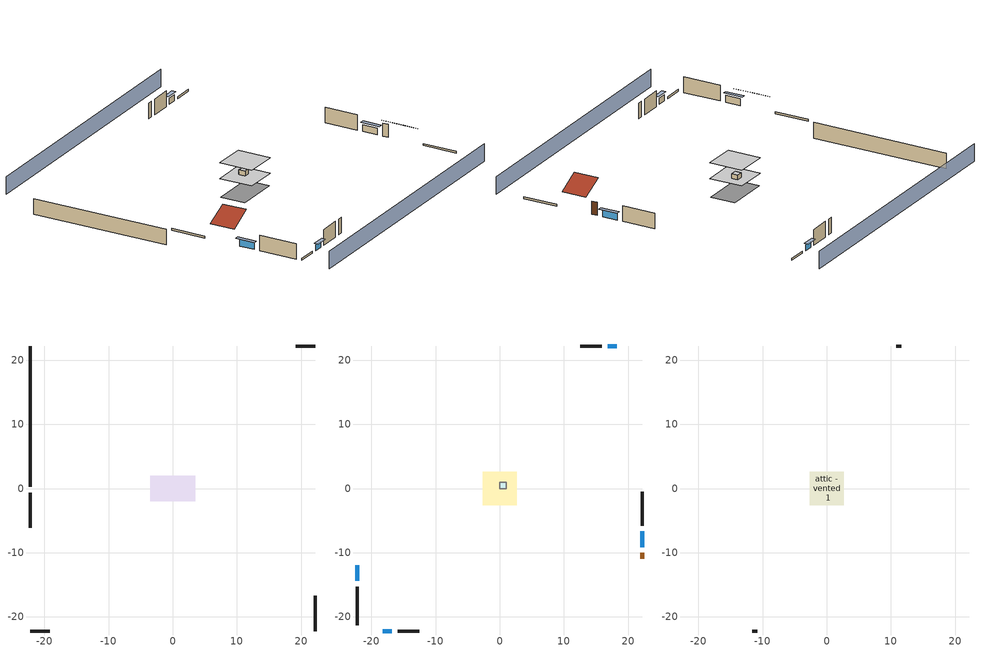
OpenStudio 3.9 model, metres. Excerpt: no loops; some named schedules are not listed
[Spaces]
basement - unconditioned 1
 floor foundation (Slab1 construction): -3.53,-1.96 -3.53,1.96 3.53,1.96 3.53,-1.96 z-2.13
 wall outside (RimJoist1 construction): -22.21,-0.68 -22.21,-6.14 z0.3:0.61
 wall outside (RimJoist2 construction): 22.21,22.21 19.19,22.21 z0.3:0.61
 wall outside (RimJoist3 construction): 22.21,-22.21 22.21,-16.75 z0.3:0.61
 wall outside (RimJoist4 construction): -22.21,-22.21 -19.19,-22.21 z0.3:0.61
 wall foundation (FoundationWall1 construction): -22.21,22.21 -22.21,0.25 z-2.13:0.3
conditioned space 1
 floor to basement - unconditioned 1 (Floor1 construction): -2.63,-2.63 -2.63,2.63 2.63,2.63 2.63,-2.63 z0.3
 wall outside (Wall1 construction): -22.21,-15.28 -22.21,-21.28 z0.3:2.74
 wall outside (Wall2 construction): 15.87,22.21 12.53,22.21 z0.3:2.74
 wall outside (Wall3 construction): 22.21,-5.77 22.21,-0.53 z0.3:2.74
 wall outside (Wall4 construction): -15.87,-22.21 -12.53,-22.21 z0.3:2.74
 wall outside (AdiabaticWallConstruction): -22.21,-11.93 -22.21,-14.35 / 22.21,-9.12 22.21,-6.7 z0.3:1.37; 18.26,22.21 16.79,22.21 / -18.26,-22.21 -16.79,-22.21 z0.3:1.28
 wall outside (AdiabaticWallConstruction 1): 22.21,-10.96 22.21,-10.05 z0.3:2.34
 window (WindowConstruction): -22.21,-11.93 -22.21,-14.35 z0.3:1.37
 window (WindowConstruction 1): 18.26,22.21 16.8,22.21 z0.3:1.28
 window (WindowConstruction 2): 22.21,-9.12 22.21,-6.7 z0.3:1.37
 window (WindowConstruction 3): -18.26,-22.21 -16.8,-22.21 z0.3:1.28
 door (Door): 22.21,-10.96 22.21,-10.05 z0.3:2.34
furnace airloop ret air space
 floor adiabatic (AdiabaticConst): 0,0 0,1 1,1 1,0 z0
 wall adiabatic (AdiabaticConst): 0,1 0,0 1,0 1,1 0,1 z0:1
 ceiling adiabatic (AdiabaticConst): 1,0 1,1 0,1 0,0 z1
attic - vented 1
 floor to conditioned space 1 (Floor2 construction Reversed): -2.63,-2.63 -2.63,2.63 2.63,2.63 2.63,-2.63 z2.74
 wall outside (Wall5 construction): 11.6,22.21 10.82,22.21 z0.3:2.74
 wall outside (Wall6 construction): -11.6,-22.21 -10.82,-22.21 z0.3:2.74
 roof outside (Roof1 construction): -22.21,-11,2.74 -18.69,-11,4.5 -18.69,-7.07,4.5 -22.21,-7.07,2.74
 roof outside (Roof2 construction): 22.21,-11.89,2.74 18.69,-11.89,4.5 18.69,-15.82,4.5 22.21,-15.82,2.74
shading: -22.21,-26.78 22.21,-26.78 / 22.21,26.78 -22.21,26.78 z0:2.74; -22.21,-14.65 -22.21,-11.62 -22.82,-11.62 -22.82,-14.65 z1.68; 16.49,22.21 18.57,22.21 18.57,22.82 16.49,22.82 z1.58; 22.21,-6.39 22.21,-9.42 22.82,-9.42 22.82,-6.39 z1.68; -16.49,-22.21 -18.57,-22.21 -18.57,-22.82 -16.49,-22.82 z1.58
[Site]
Portland Intl Arpt_OR: Latitude {deg}=45.59; Longitude {deg}=-122.6; Time Zone {hr}=-8; Elevation {m}=33; Terrain=Suburbs; Keep Site Location Information=Yes
[Site:GroundTemperature:Shallow]
10.2558, 8.96328, 8.85977, 9.47314, 11.9355, 14.3863, 16.5111, 17.8571, 17.9714, 16.8767, 14.8061, 12.4304
[Site:WaterMainsTemperature]
Calculation Method=Schedule; Temperature Schedule=mains temperature schedule
[Building]
Building 1
[Material] Roughness=Rough
Name | Thickness {m} | Conductivity {W/m-K} | Density {kg/m3} | Specific Heat {J/kg-K} | Thermal Absorptance | Solar Absorptance | Visible Absorptance
wood shingles or shakes | 0.00635 | 0.162714 | 1121.4 | 1465.45 | 0.9 | 0.85 | 0.85
roof rigid ins | 0.00281632 | 0.029427 | 32.04 | 1214.23 | 0.9 | 0.7 | 0.7
osb sheathing 0.5 in. | 0.0127 | 0.115458 | 512.64 | 1214.23 | 0.9 | 0.6 | 0.6
wood siding | 0.0254 | 0.102417 | 544.68 | 1172.36 | 0.9 | 0.85 | 0.85
osb sheathing 0.5 in. 1 | 0.0127 | 0.115458 | 512.64 | 1214.23 | 0.9 | 0.7 | 0.7
wall stud and cavity | 0.1397 | 0.550994 | 139.0536 | 1170.24 | 0.9 | 0.7 | 0.7
gypsum board | 0.0127 | 0.160291 | 801 | 837.4 | 0.9 | 0.6 | 0.6
wall stud and cavity 1 | 0.1397 | 0.727959 | 139.0536 | 1170.24 | 0.9 | 0.6 | 0.6
rim joist stud and cavity | 0.0508 | 0.178688 | 50.32683 | 1063.81 | 0.9 | 0.6 | 0.6
floor stud and cavity | 0.1397 | 0.923637 | 92.3553 | 1139.71 | 0.9 | 0.7 | 0.7
osb sheathing 0.75 in. | 0.01905 | 0.115458 | 512.64 | 1214.23 | 0.9 | 0.7 | 0.7
floor covering | 0.0127 | 0.0433444 | 54.468 | 1339.84 | 0.9 | 0.6 | 0.6
ceiling loosefill ins | 0.0846667 | 0.0480833 | 16.02 | 1046.75 | 0.9 | 0.7 | 0.7
ceiling stud and cavity | 0.1397 | 0.0920385 | 65.682 | 1177.47 | 0.9 | 0.7 | 0.7
concrete 8.0 in. | 0.2032 | 1.803125 | 2242.8 | 837.4 | 0.9 | 0.7 | 0.7
concrete 4.0 in. | 0.1016 | 1.803125 | 2242.8 | 837.4 | 0.9 | 0.7 | 0.7
wood siding 1; wood siding 2 | 0.0254 | 0.102417 | 544.68 | 1172.36
wall rigid ins | 0.512978 | 0.029427 | 32.04 | 1214.23 | 0.9 | 0.7 | 0.7
wall stud and cavity 2 | 0.0889 | 0.380278 | 52.3479 | 1209.89 | 0.9 | 0.7 | 0.7
door material | 0.04445 | 0.0612267 | 512.64 | 1214.23 | 0.9 | 0.7 | 0.7
wall stud and cavity 3 | 0.0889 | 0.391764 | 83.0341 | 1211.67 | 0.9 | 0.7 | 0.7
furniture material conditioned space 1; furniture material basement - unconditioned 1 | 0.1524 | 0.115458 | 640.8 | 1214.23 | 0.9 | 0.6 | 0.6
[Construction]
Roof1 construction; Roof2 construction: wood shingles or shakes, roof rigid ins, osb sheathing 0.5 in.
Wall1 construction; Wall2 construction; Wall3 construction; Wall4 construction: wood siding, osb sheathing 0.5 in. 1, wall stud and cavity, gypsum board
Wall5 construction; Wall6 construction: wood siding, osb sheathing 0.5 in. 1, wall stud and cavity 1
RimJoist1 construction; RimJoist2 construction; RimJoist3 construction; RimJoist4 construction: wood siding, rim joist stud and cavity
Floor1 construction: floor stud and cavity, osb sheathing 0.75 in., floor covering
Floor2 construction Reversed: gypsum board, ceiling stud and cavity, ceiling loosefill ins
FoundationWall1 construction: concrete 8.0 in.
Slab1 construction: concrete 4.0 in.
WindowConstruction; WindowConstruction 1; WindowConstruction 2; WindowConstruction 3: WindowMaterial
AdiabaticWallConstruction: wood siding 1, wall rigid ins, wall stud and cavity 2, gypsum board
Door: door material
AdiabaticWallConstruction 1: wood siding 2, wall rigid ins, wall stud and cavity 2, gypsum board
PartitionWallConstruction: gypsum board, wall stud and cavity 3, gypsum board
furniture construction conditioned space 1: furniture material conditioned space 1
furniture construction basement - unconditioned 1: furniture material basement - unconditioned 1
AdiabaticConst: Adiabatic
[WindowMaterial:SimpleGlazingSystem]
WindowMaterial: U-Factor {W/m2-K}=2.15764; Solar Heat Gain Coefficient=0.44
[Material:NoMass]
Adiabatic: Roughness=Rough; Thermal Resistance {m2-K/W}=176.1
[ThermalZone] Multiplier=1; Use Ideal Air Loads=No
Name | Volume {m3} | Thermostat
conditioned space | 67.5074 | conditioned space temperature setpoint
attic - vented | 10.8576
basement - unconditioned | 67.5074
furnace airloop ret air zone | 1
[Sizing:Zone] Zone Cooling Design Supply Air Temperature Input Method=SupplyAirTemperature; Zone Cooling Design Supply Air Temperature {C}=14; Zone Cooling Design Supply Air Temperature Difference {deltaC}=11.11; Zone Heating Design Supply Air Temperature Input Method=SupplyAirTemperature; Zone Heating Design Supply Air Temperature {C}=40; Zone Heating Design Supply Air Temperature Difference {deltaC}=11.11; Zone Cooling Design Supply Air Humidity Ratio {kg-H2O/kg-air}=0.0085; Zone Heating Design Supply Air Humidity Ratio {kg-H2O/kg-air}=0.008; Cooling Design Air Flow Method=DesignDay; Heating Design Air Flow Method=DesignDay; Account for Dedicated Outdoor Air System=No; Dedicated Outdoor Air System Control Strategy=NeutralSupplyAir; Dedicated Outdoor Air Low Setpoint Temperature for Design {C}=autosize; Dedicated Outdoor Air High Setpoint Temperature for Design {C}=autosize; Zone Load Sizing Method=Sensible Load Only No Latent Load; Zone Latent Cooling Design Supply Air Humidity Ratio Input Method=HumidityRatioDifference; Zone Cooling Design Supply Air Humidity Ratio Difference {kgWater/kgDryAir}=0.005; Zone Latent Heating Design Supply Air Humidity Ratio Input Method=HumidityRatioDifference; Zone Humidification Design Supply Air Humidity Ratio Difference {kgWater/kgDryAir}=0.005; Sizing Option=Coincident
attic - vented; basement - unconditioned; furnace airloop ret air zone
[Space]
Name | Thermal Zone | Volume {m3}
conditioned space 1 | conditioned space | 67.5074
attic - vented 1 | attic - vented | 10.8576
basement - unconditioned 1 | basement - unconditioned | 67.5074
furnace airloop ret air space | furnace airloop ret air zone
[ThermostatSetpoint:DualSetpoint]
conditioned space temperature setpoint: Heating Setpoint Temperature Schedule=heating setpoint; Cooling Setpoint Temperature Schedule=cooling setpoint; Temperature Difference Between Cutout And Setpoint {deltaC}=0
[Foundation:Kiva]
Foundation Kiva 1: Initial Indoor Air Temperature {C}=9.52053; Wall Height Above Grade {m}=0.3048; Wall Depth Below Slab {m}=0.2032
[Foundation:Kiva:Settings]
Soil Conductivity {W/m-K}=1.3848; Soil Density {kg/m3}=1842.3; Soil Specific Heat {J/kg-K}=418.7; Ground Solar Absorptivity=0.9; Ground Thermal Absorptivity=0.9; Ground Surface Roughness {m}=0.03; Far-Field Width {m}=40; Deep-Ground Boundary Condition=ZeroFlux; Deep-Ground Depth {m}=40; Minimum Cell Dimension {m}=0.2; Maximum Cell Growth Coefficient=3; Simulation Timestep=Timestep
[SurfaceProperty:ExposedFoundationPerimeter]
Slab1: Exposed Perimeter Calculation Method=TotalExposedPerimeter; Total Exposed Perimeter {m}=21.96084
[SurfaceProperty:IncidentSolarMultiplier] Incident Solar Multiplier=1; Incident Solar Multiplier Schedule=trans schedule winter=0.85 summer=0.7
Window1; Window2; Window3; Window4
[InternalMass:Definition] Design Level Calculation Method=SurfaceArea
Name | Construction | Surface Area {m2}
partition wall mass | PartitionWallConstruction | 27.68511
furniture mass conditioned space 1 | furniture construction conditioned space 1 | 11.07404
furniture mass basement - unconditioned 1 | furniture construction basement - unconditioned 1 | 11.06636
[InternalMass] Multiplier=1
Name | Internal Mass Definition | Space or SpaceType
partition wall mass | partition wall mass | conditioned space 1
furniture mass conditioned space 1 | furniture mass conditioned space 1 | conditioned space 1
furniture mass basement - unconditioned 1 | furniture mass basement - unconditioned 1 | basement - unconditioned 1
[EnergyManagementSystem:Sensor]
Name | Output Variable or Output Meter Index Key | Output Variable or Output Meter
water_heater_amb_temp; fridge_tin_s_1 | basement - unconditioned | Zone Mean Air Temperature
water_heater_amb_rh | basement - unconditioned | Zone Air Relative Humidity
water_heater_T_set | water heater setpoint | Schedule Value
out_pb_s |  | Site Outdoor Air Barometric Pressure
out_wt_s |  | Site Outdoor Air Humidity Ratio
site_vw_s |  | Site Wind Speed
cool_season | cooling season schedule | Schedule Value
furnace_airloop_AH_MFR_s | Node 6 | System Node Mass Flow Rate
furnace_airloop_AH_VFR_s | Node 6 | System Node Current Density Volume Flow Rate
furnace_airloop_AH_Tout_s | Node 6 | System Node Temperature
furnace_airloop_AH_Wout_s | Node 6 | System Node Humidity Ratio
furnace_airloop_RA_T_s | Node 9 | System Node Temperature
furnace_airloop_Ra_W_s | Node 9 | System Node Humidity Ratio
furnace_airloop_0_DZ_T_s | basement - unconditioned | Zone Air Temperature
furnace_airloop_0_DZ_W_s | basement - unconditioned | Zone Mean Air Humidity Ratio
natural_vent_s | natural vent schedule | Schedule Value
htg_sp_s | heating setpoint | Schedule Value
clg_sp_s | cooling setpoint | Schedule Value
mech_vent_range_fan_0_sch_s | mech vent range fan 0 schedule | Schedule Value
mech_vent_bath_fan_0_sch_s | mech vent bath fan 0 schedule | Schedule Value
clothes_dryer_exhaust_0_sch_s | clothes_dryer | Schedule Value
htg_load_cond |  | Heating:EnergyTransfer:Zone:CONDITIONED SPACE
clg_load_cond |  | Cooling:EnergyTransfer:Zone:CONDITIONED SPACE
htg_load_duct |  | Heating:EnergyTransfer:Zone:FURNACE AIRLOOP RET AIR ZONE
clg_load_duct |  | Cooling:EnergyTransfer:Zone:FURNACE AIRLOOP RET AIR ZONE
s_conv | Floor1 | Surface Inside Face Convection Heat Gain Energy
s_ig | Floor1 | Surface Inside Face Internal Gains Radiation Heat Gain Energy
s_sol | Floor1 | Surface Inside Face Solar Radiation Heat Gain Energy
s_lgt | Floor1 | Surface Inside Face Lights Radiation Heat Gain Energy
s_surf | Floor1 | Surface Inside Face Net Surface Thermal Radiation Heat Gain Energy
s_conv_1 | Floor2 | Surface Inside Face Convection Heat Gain Energy
s_ig_1 | Floor2 | Surface Inside Face Internal Gains Radiation Heat Gain Energy
s_sol_1 | Floor2 | Surface Inside Face Solar Radiation Heat Gain Energy
s_lgt_1 | Floor2 | Surface Inside Face Lights Radiation Heat Gain Energy
s_surf_1 | Floor2 | Surface Inside Face Net Surface Thermal Radiation Heat Gain Energy
ss_sol | Door1 | Surface Inside Face Solar Radiation Heat Gain Energy
ss_lgt | Door1 | Surface Inside Face Lights Radiation Heat Gain Energy
ss_conv | Door1 | Surface Inside Face Convection Heat Gain Energy
ss_ig | Door1 | Surface Inside Face Internal Gains Radiation Heat Gain Energy
ss_surf | Door1 | Surface Inside Face Net Surface Thermal Radiation Heat Gain Energy
ss_conv_1 | Window1 | Surface Inside Face Convection Heat Gain Energy
ss_ig_1 | Window1 | Surface Inside Face Internal Gains Radiation Heat Gain Energy
ss_surf_1 | Window1 | Surface Inside Face Net Surface Thermal Radiation Heat Gain Energy
ss_trans_in | Window1 | Surface Window Transmitted Solar Radiation Rate
ss_back_out | Window1 | Surface Window Shortwave from Zone Back Out Window Heat Transfer Rate
ss_trans_out | Window1 | Surface Inside Face Initial Transmitted Diffuse Transmitted Out Window Solar Radiation Rate
ss_conv_2 | Window2 | Surface Inside Face Convection Heat Gain Energy
ss_ig_2 | Window2 | Surface Inside Face Internal Gains Radiation Heat Gain Energy
ss_surf_2 | Window2 | Surface Inside Face Net Surface Thermal Radiation Heat Gain Energy
ss_trans_in_1 | Window2 | Surface Window Transmitted Solar Radiation Rate
ss_back_out_1 | Window2 | Surface Window Shortwave from Zone Back Out Window Heat Transfer Rate
ss_trans_out_1 | Window2 | Surface Inside Face Initial Transmitted Diffuse Transmitted Out Window Solar Radiation Rate
ss_conv_3 | Window3 | Surface Inside Face Convection Heat Gain Energy
ss_ig_3 | Window3 | Surface Inside Face Internal Gains Radiation Heat Gain Energy
ss_surf_3 | Window3 | Surface Inside Face Net Surface Thermal Radiation Heat Gain Energy
ss_trans_in_2 | Window3 | Surface Window Transmitted Solar Radiation Rate
ss_back_out_2 | Window3 | Surface Window Shortwave from Zone Back Out Window Heat Transfer Rate
ss_trans_out_2 | Window3 | Surface Inside Face Initial Transmitted Diffuse Transmitted Out Window Solar Radiation Rate
ss_conv_4 | Window4 | Surface Inside Face Convection Heat Gain Energy
ss_ig_4 | Window4 | Surface Inside Face Internal Gains Radiation Heat Gain Energy
ss_surf_4 | Window4 | Surface Inside Face Net Surface Thermal Radiation Heat Gain Energy
ss_trans_in_3 | Window4 | Surface Window Transmitted Solar Radiation Rate
ss_back_out_3 | Window4 | Surface Window Shortwave from Zone Back Out Window Heat Transfer Rate
ss_trans_out_3 | Window4 | Surface Inside Face Initial Transmitted Diffuse Transmitted Out Window Solar Radiation Rate
s_conv_2 | Wall1 | Surface Inside Face Convection Heat Gain Energy
s_ig_2 | Wall1 | Surface Inside Face Internal Gains Radiation Heat Gain Energy
s_sol_2 | Wall1 | Surface Inside Face Solar Radiation Heat Gain Energy
s_lgt_2 | Wall1 | Surface Inside Face Lights Radiation Heat Gain Energy
s_surf_2 | Wall1 | Surface Inside Face Net Surface Thermal Radiation Heat Gain Energy
s_conv_3 | Wall2 | Surface Inside Face Convection Heat Gain Energy
s_ig_3 | Wall2 | Surface Inside Face Internal Gains Radiation Heat Gain Energy
s_sol_3 | Wall2 | Surface Inside Face Solar Radiation Heat Gain Energy
s_lgt_3 | Wall2 | Surface Inside Face Lights Radiation Heat Gain Energy
s_surf_3 | Wall2 | Surface Inside Face Net Surface Thermal Radiation Heat Gain Energy
s_conv_4 | Wall3 | Surface Inside Face Convection Heat Gain Energy
s_ig_4 | Wall3 | Surface Inside Face Internal Gains Radiation Heat Gain Energy
s_sol_4 | Wall3 | Surface Inside Face Solar Radiation Heat Gain Energy
s_lgt_4 | Wall3 | Surface Inside Face Lights Radiation Heat Gain Energy
s_surf_4 | Wall3 | Surface Inside Face Net Surface Thermal Radiation Heat Gain Energy
s_conv_5 | Wall4 | Surface Inside Face Convection Heat Gain Energy
s_ig_5 | Wall4 | Surface Inside Face Internal Gains Radiation Heat Gain Energy
s_sol_5 | Wall4 | Surface Inside Face Solar Radiation Heat Gain Energy
s_lgt_5 | Wall4 | Surface Inside Face Lights Radiation Heat Gain Energy
s_surf_5 | Wall4 | Surface Inside Face Net Surface Thermal Radiation Heat Gain Energy
im_conv | furniture mass conditioned space 1 | Surface Inside Face Convection Heat Gain Energy
im_ig | furniture mass conditioned space 1 | Surface Inside Face Internal Gains Radiation Heat Gain Energy
im_sol | furniture mass conditioned space 1 | Surface Inside Face Solar Radiation Heat Gain Energy
im_lgt | furniture mass conditioned space 1 | Surface Inside Face Lights Radiation Heat Gain Energy
im_surf | furniture mass conditioned space 1 | Surface Inside Face Net Surface Thermal Radiation Heat Gain Energy
im_conv_1 | partition wall mass | Surface Inside Face Convection Heat Gain Energy
im_ig_1 | partition wall mass | Surface Inside Face Internal Gains Radiation Heat Gain Energy
im_sol_1 | partition wall mass | Surface Inside Face Solar Radiation Heat Gain Energy
im_lgt_1 | partition wall mass | Surface Inside Face Lights Radiation Heat Gain Energy
im_surf_1 | partition wall mass | Surface Inside Face Net Surface Thermal Radiation Heat Gain Energy
airflow_gain | infil flow | Infiltration Sensible Heat Gain Energy
airflow_loss | infil flow | Infiltration Sensible Heat Loss Energy
airflow_gain_1 | natural vent flow | Infiltration Sensible Heat Gain Energy
airflow_loss_1 | natural vent flow | Infiltration Sensible Heat Loss Energy
airflow_gain_2 | whole house fan flow | Infiltration Sensible Heat Gain Energy
[ElectricEquipment:Definition] Design Level Calculation Method=EquipmentLevel
Name | Design Level {W} | Fraction Latent | Fraction Radiant | Fraction Lost
ceiling fan | 18.4572 | 0 | 0.558 | 0
clothes washer | 108.198 | 0.03 | 0.162 | 0.7
clothes dryer | 1414.47 | 0.015 | 0.081 | 0.85
fridge | 46.9578 | 0 | 0.6 | 0
fridge 2 | 90.9498 | 0 | 0.6 | 0
freezer | 194.914 | 0 | 0.6 | 0
cooking range | 57.2109 | 0.16 | 0.384 | 0.2
misc tv | 161.511 | 0 | 0.6 | 0
misc plug loads | 118.59 | 0.021 | 0.558 | 0.049
misc permanent spa heater | 270.941 | 0 | 0 | 1
misc permanent spa pump | 283.338 | 0 | 0 | 1
whole house fan; mech vent house fan | 0 | 0 | 0 | 1
mech vent house fan cfis | 0 | 0 | 0 | 0
mech vent range fan 0 | 30 | 0 | 0 | 1
mech vent bath fan 0 | 15 | 0 | 0 | 1
[ElectricEquipment]
Name | Electric Equipment Definition | Space or SpaceType | Schedule
ceiling fan | ceiling fan | conditioned space 1 | ceiling_fan
clothes washer | clothes washer | conditioned space 1 | clothes_washer
clothes dryer | clothes dryer | conditioned space 1 | clothes_dryer
fridge | fridge | conditioned space 1 | fridge schedule
fridge 1 | fridge 2 | basement - unconditioned 1 | fridge schedule 1
freezer | freezer | basement - unconditioned 1 | freezer schedule
cooking range | cooking range | conditioned space 1 | cooking_range
misc tv | misc tv | conditioned space 1 | plug_loads_tv
misc plug loads | misc plug loads | conditioned space 1 | plug_loads_other
misc permanent spa heater | misc permanent spa heater | conditioned space 1 | misc permanent spa heater schedule
misc permanent spa pump | misc permanent spa pump | conditioned space 1 | misc permanent spa pump schedule
whole house fan | whole house fan | conditioned space 1 | Always On Discrete
mech vent house fan | mech vent house fan | conditioned space 1 | mech vent house fan schedule
mech vent house fan cfis | mech vent house fan cfis | conditioned space 1 | mech vent house fan cfis schedule
mech vent range fan 0 | mech vent range fan 0 | conditioned space 1 | mech vent range fan 0 schedule
mech vent bath fan 0 | mech vent bath fan 0 | conditioned space 1 | mech vent bath fan 0 schedule
[OtherEquipment:Definition] Design Level Calculation Method=EquipmentLevel
Name | Design Level {W} | Fraction Latent | Fraction Radiant | Fraction Lost
water heater sens; furnace airloop_0 SupSensLkToCond; furnace airloop_0 SupCondToLv; furnace airloop_0 RetCondToRP; furnace airloop_0 RetSensLkToRP; furnace airloop_0 SupCondToDZ; furnace airloop_0 RetCondToDZ; furnace airloop_0 SupSensLkToDZ; mech vent house fan sensible load | 0 | 0 | 0 | 0
water heater lat; furnace airloop_0 SupLatLkToCond; furnace airloop_0 RetLatLkToRP; furnace airloop_0 SupLatLkToDZ; mech vent house fan latent load | 0 | 1 | 0 | 0
water heater energy adjustment1 | 0.01 | 0 | 0 | 1
clothes dryer 2 | 0 | 0.015 | 0.081 | 0.85
cooking range 2 | 1676.69 | 0.16 | 0.384 | 0.2
general water use sensible | -43.4886 | 0 | 0.6 | 0
general water use latent | 44.1266 | 1 | 0 | 0
[OtherEquipment]
Name | Other Equipment Definition | Space or SpaceType | Schedule | Fuel Type
water heater sens | water heater sens | basement - unconditioned 1 | Always On Discrete
water heater lat | water heater lat | basement - unconditioned 1 | Always On Discrete
water heater energy adjustment1 | water heater energy adjustment1 | basement - unconditioned 1 | Always On Discrete | Electricity
clothes dryer 1 | clothes dryer 2 | conditioned space 1 | clothes_dryer | Electricity
cooking range 1 | cooking range 2 | conditioned space 1 | cooking_range | NaturalGas
general water use sensible | general water use sensible | conditioned space 1 | general water use schedule
general water use latent | general water use latent | conditioned space 1 | general water use schedule
furnace airloop_0 SupSensLkToCond | furnace airloop_0 SupSensLkToCond | conditioned space 1 | Always On Discrete
furnace airloop_0 SupLatLkToCond | furnace airloop_0 SupLatLkToCond | conditioned space 1 | Always On Discrete
furnace airloop_0 SupCondToLv | furnace airloop_0 SupCondToLv | conditioned space 1 | Always On Discrete
furnace airloop_0 RetCondToRP | furnace airloop_0 RetCondToRP | furnace airloop ret air space | Always On Discrete
furnace airloop_0 RetSensLkToRP | furnace airloop_0 RetSensLkToRP | furnace airloop ret air space | Always On Discrete
furnace airloop_0 RetLatLkToRP | furnace airloop_0 RetLatLkToRP | furnace airloop ret air space | Always On Discrete
furnace airloop_0 SupCondToDZ | furnace airloop_0 SupCondToDZ | basement - unconditioned 1 | Always On Discrete
furnace airloop_0 RetCondToDZ | furnace airloop_0 RetCondToDZ | basement - unconditioned 1 | Always On Discrete
furnace airloop_0 SupSensLkToDZ | furnace airloop_0 SupSensLkToDZ | basement - unconditioned 1 | Always On Discrete
furnace airloop_0 SupLatLkToDZ | furnace airloop_0 SupLatLkToDZ | basement - unconditioned 1 | Always On Discrete
mech vent house fan sensible load | mech vent house fan sensible load | conditioned space 1 | Always On Discrete
mech vent house fan latent load | mech vent house fan latent load | conditioned space 1 | Always On Discrete
[WaterUse:Equipment:Definition]
clothes washer: Peak Flow Rate {m3/s}=1.74892e-06
[Lights:Definition]
interior lighting: Design Level Calculation Method=LightingLevel; Lighting Level {W}=85.3324; Fraction Radiant=0.6; Fraction Visible=0.2; Return Air Fraction=0
[Lights]
interior lighting: Lights Definition=interior lighting; Space or SpaceType=conditioned space 1; Schedule=lighting_interior; Fraction Replaceable=1
[Exterior:Lights:Definition]
exterior lighting: Design Level {W}=4.40712
[Exterior:Lights]
exterior lighting: Exterior Lights Definition=exterior lighting; Schedule=exterior lighting schedule
[People:Definition]
occupants: Number of People Calculation Method=People; Number of People {people}=2; Fraction Radiant=0.314171; Sensible Heat Fraction=0.56303; Carbon Dioxide Generation Rate {m3/s-W}=0; Enable ASHRAE 55 Comfort Warnings=No; Mean Radiant Temperature Calculation Type=EnclosureAveraged
[People]
occupants: People Definition=occupants; Space or SpaceType=conditioned space 1; Number of People Schedule=occupants; Activity Level Schedule=occupants activity schedule; Multiplier=1
[ZoneMixing] Schedule=Always On Continuous; Design Flow Rate Calculation Method=Flow/Zone; Design Flow Rate {m3/s}=0
Name | Zone or Space | Source Zone or Space
furnace airloop_0 ZoneMixDZToCond mix | conditioned space | basement - unconditioned
furnace airloop_0 ZoneMixCondToDZ mix | basement - unconditioned | conditioned space
whole house fan mix | attic - vented | conditioned space
[SpaceInfiltration:DesignFlowRate] Schedule=Always On Discrete
Name | Space or SpaceType | Design Flow Rate Calculation Method | Design Flow Rate {m3/s} | Air Changes per Hour {1/hr} | Constant Term Coefficient | Temperature Term Coefficient | Velocity Term Coefficient | Velocity Squared Term Coefficient
natural vent flow; whole house fan flow; infil flow | conditioned space 1 | Flow/Space | 0
infil basement - unconditioned 1 | basement - unconditioned 1 | AirChanges/Hour |  | 0.1 | 1 | 0 | 0 | 0
basement_unconditioned 1 duct leakage imbalance infil flow | basement - unconditioned 1 | Flow/Space | 0
[SpaceInfiltration:EffectiveLeakageArea]
infil attic - vented 1: Space or SpaceType=attic - vented 1; Schedule=Always On Discrete; Effective Air Leakage Area {cm2}=922.745; Stack Coefficient=8.18148e-05; Wind Coefficient=3.09855e-05
